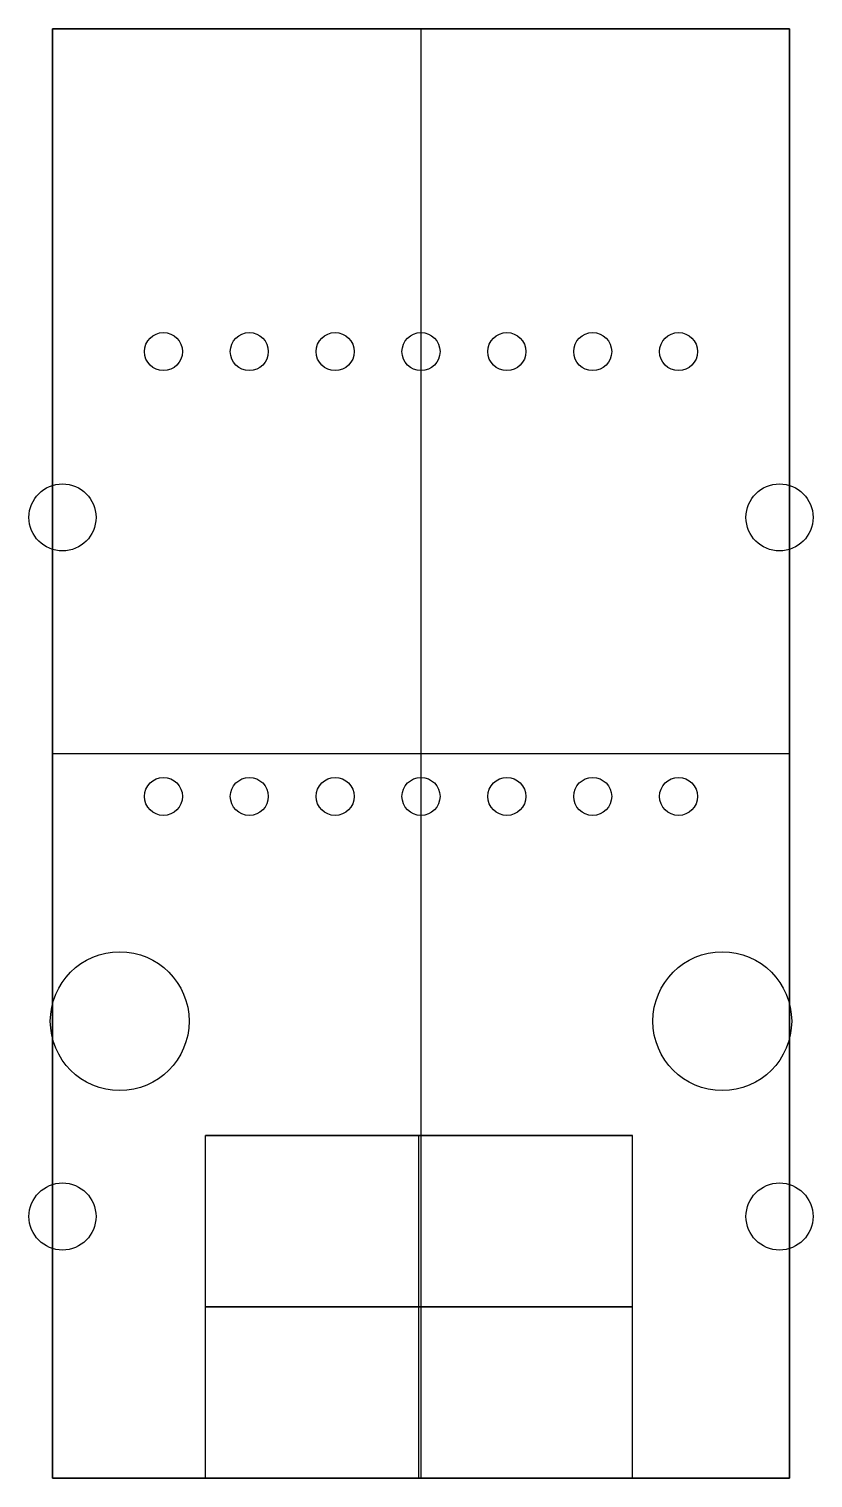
# Model space of a CAD drawing. Extents: x -9.2 to 9.2, y -10.7 to 23.2.
import ezdxf

# ---------------------------------------------------------------- set-up
doc = ezdxf.new("R2010")
doc.units = 0
doc.layers.add('DEFAULT', color=7, linetype='CONTINUOUS')

msp = doc.modelspace()

# ---------------------------------------------------------------- linework, layer by layer
at = {"layer": 'DEFAULT'}
for p, q in [((-8.625, 23.22), (-8.625, -10.69)), ((8.625, 23.22), (-8.625, 23.22)), ((-8.625, 23.22), (-8.625, -10.69)), ((8.625, 23.22), (-8.625, 23.22)), ((-8.625, -10.69), (-8.625, 23.22)), ((-8.625, 23.22), (8.625, 23.22)), ((0, -10.69), (0, 23.22)), ((0, -10.69), (0, 23.22)), ((8.625, -10.69), (8.625, 23.22)), ((8.625, -10.69), (8.625, 23.22)), ((8.625, 23.22), (8.625, -10.69)), ((-8.625, 6.265), (8.625, 6.265)), ((-8.625, 6.265), (8.625, 6.265)), ((-5.05, -10.69), (-5.05, -2.673)), ((-5.05, -2.673), (4.95, -2.673)), ((4.95, -2.673), (-5.05, -2.673)), ((-5.05, -10.69), (-5.05, -2.673)), ((-5.05, -10.69), (-5.05, -2.673)), ((-5.05, -2.673), (4.95, -2.673)), ((4.95, -2.673), (-5.05, -2.673)), ((-5.05, -10.69), (-5.05, -2.673)), ((-5.05, -10.69), (-5.05, -2.673)), ((-5.05, -2.673), (4.95, -2.673)), ((-5.05, -10.69), (-5.05, -2.673)), ((-5.05, -2.673), (4.95, -2.673)), ((-0.05, -10.69), (-0.05, -2.673)), ((-0.05, -10.69), (-0.05, -2.673)), ((-0.05, -10.69), (-0.05, -2.673)), ((-0.05, -10.69), (-0.05, -2.673)), ((4.95, -10.69), (4.95, -2.673)), ((4.95, -10.69), (4.95, -2.673)), ((4.95, -10.69), (4.95, -2.673)), ((4.95, -10.69), (4.95, -2.673)), ((4.95, -10.69), (4.95, -2.673)), ((4.95, -10.69), (4.95, -2.673)), ((-5.05, -6.681), (4.95, -6.681)), ((4.95, -6.681), (-5.05, -6.681)), ((-5.05, -6.681), (4.95, -6.681)), ((4.95, -6.681), (-5.05, -6.681)), ((-8.625, -10.69), (8.625, -10.69)), ((-8.625, -10.69), (8.625, -10.69)), ((8.625, -10.69), (-8.625, -10.69)), ((-5.05, -10.69), (4.95, -10.69)), ((4.95, -10.69), (-5.05, -10.69)), ((-5.05, -10.69), (4.95, -10.69)), ((4.95, -10.69), (-5.05, -10.69))]:
    msp.add_line(p, q, dxfattribs=at)
msp.add_lwpolyline([(-8.625, -10.69), (8.625, -10.69), (8.625, 23.22), (-8.625, 23.22), (-8.625, -10.69)], dxfattribs=at)
msp.add_polyline3d([(-5.05, -10.69, 0), (4.95, -10.69, 0), (4.95, -10.69, 0), (-5.05, -10.69, 0), (-5.05, -10.69, 0)], dxfattribs=at)
msp.add_polyline3d([(-5.05, -10.69, 0), (4.95, -10.69, 0), (4.95, -10.69, 0), (-5.05, -10.69, 0), (-5.05, -10.69, 0)], dxfattribs=at)
for centre, radius in [((-6.03, 15.67), 0.445), ((-4.02, 15.67), 0.445), ((-2.01, 15.67), 0.445), ((0, 15.67), 0.445), ((2.01, 15.67), 0.445), ((4.02, 15.67), 0.445), ((6.03, 15.67), 0.445), ((-8.395, 11.79), 0.785), ((8.395, 11.79), 0.785), ((-6.03, 5.26), 0.445), ((-4.02, 5.26), 0.445), ((-2.01, 5.26), 0.445), ((0, 5.26), 0.445), ((2.01, 5.26), 0.445), ((4.02, 5.26), 0.445), ((6.03, 5.26), 0.445), ((-7.055, 0), 1.625), ((7.055, 0), 1.625), ((-8.395, -4.57), 0.785), ((8.395, -4.57), 0.785)]:
    msp.add_circle(centre, radius, dxfattribs=at)

doc.saveas('drawing.dxf')
